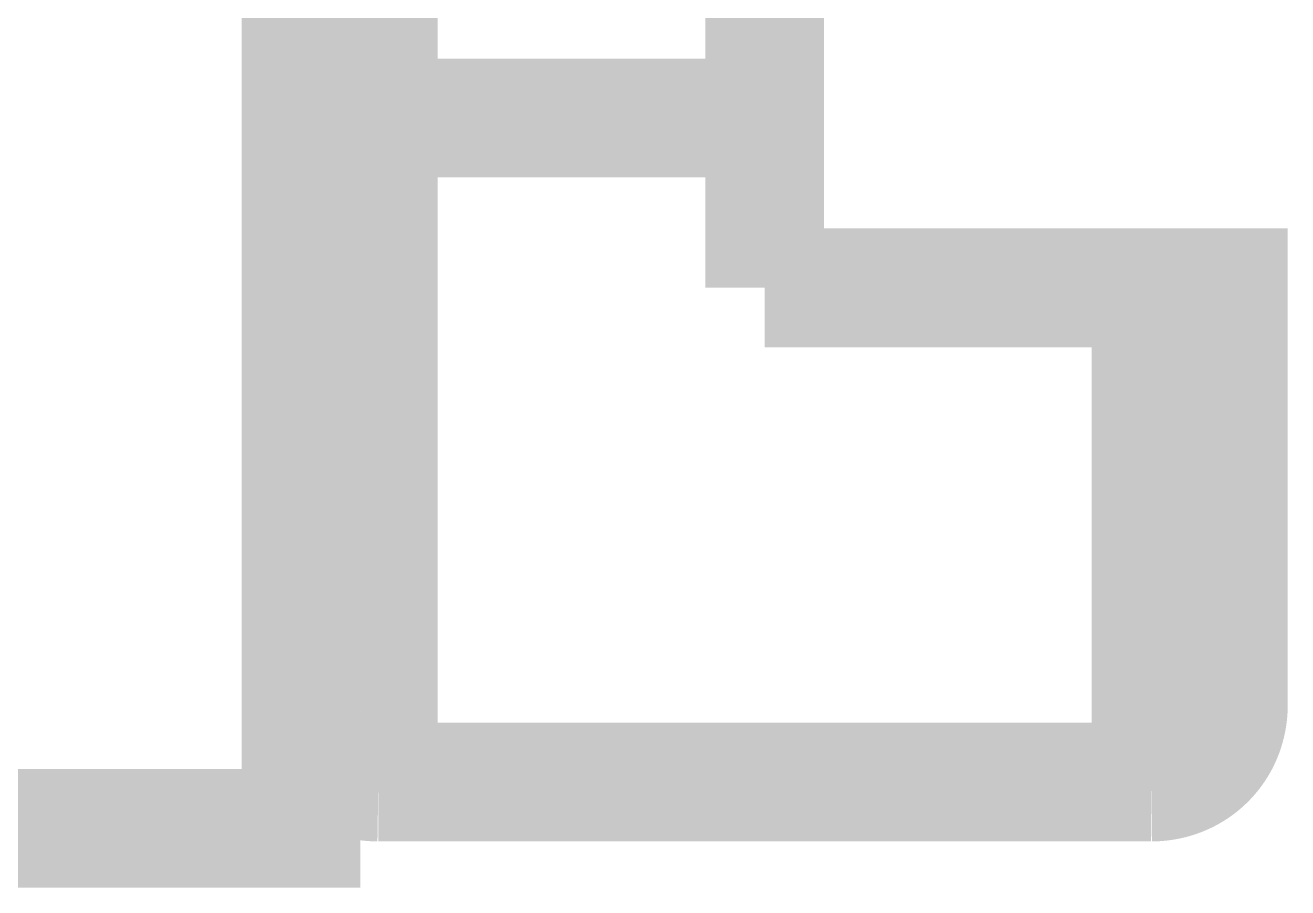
# Model space of a CAD drawing. Header units: inches. Extents: x 15 to 148, y 10 to 111.
# Drawn here: x 143.3922 to 143.5833, y 100.5776 to 100.7083 of the extents above; entities that cross this region are included whole.
import ezdxf

# ---------------------------------------------------------------- set-up
doc = ezdxf.new("R2010")
doc.units = ezdxf.units.IN
doc.header["$MEASUREMENT"] = 0
doc.layers.add('BLK_12AWG', color=7, linetype='Continuous')

# ---------------------------------------------------------------- blocks, each defined once
blk = doc.blocks.new('CEGHSD')
at = {"const_width": 0.008}
for points in [[(136.5965546324227, 101.2271820034614), (136.5965546324227, 101.2531820034614), (137.0063136324227, 101.2531820034614), (137.0063136324227, 100.8621420034614), (136.5965546324227, 100.8621420034614), (136.5965546324227, 100.8881420034614)], [(136.5965546324227, 101.2271820034614), (136.5965546324227, 101.2531820034614), (137.0063136324227, 101.2531820034614), (137.0063136324227, 100.8621420034614), (136.5965546324227, 100.8621420034614), (136.5965546324227, 100.8881420034614)], [(136.5965546324227, 101.2271820034614), (136.5965546324227, 101.2531820034614), (137.0063136324227, 101.2531820034614), (137.0063136324227, 100.8621420034614), (136.5965546324227, 100.8621420034614), (136.5965546324227, 100.8881420034614)], [(137.0375136324227, 100.9099820034614), (137.0115136324227, 100.9099820034614), (137.0115136324227, 100.9547020034614)], [(137.0375136324227, 100.9099820034614), (137.0115136324227, 100.9099820034614), (137.0115136324227, 100.9547020034614)], [(137.0375136324227, 100.9099820034614), (137.0115136324227, 100.9099820034614), (137.0115136324227, 100.9547020034614)], [(137.0375136324227, 100.9099820034614), (137.0375136324227, 100.9214220034614)], [(137.0375136324227, 100.9099820034614), (137.0375136324227, 100.9214220034614)], [(137.0375136324227, 100.9099820034614), (137.0375136324227, 100.9214220034614)], [(137.0115136324227, 100.8652620034614), (137.0115136324227, 100.9099820034614), (137.0063136324227, 100.9099820034614)], [(137.0115136324227, 100.8652620034614), (137.0115136324227, 100.9099820034614), (137.0063136324227, 100.9099820034614)], [(137.0115136324227, 100.8652620034614), (137.0115136324227, 100.9099820034614), (137.0063136324227, 100.9099820034614)], [(137.0375136324227, 100.8985420034614), (137.0375136324227, 100.9099820034614)], [(137.0375136324227, 100.8985420034614), (137.0375136324227, 100.9099820034614)], [(137.0375136324227, 100.8985420034614), (137.0375136324227, 100.9099820034614)], [(137.0635136324227, 100.8985420034614), (137.0375136324227, 100.8985420034614)], [(137.0635136324227, 100.8985420034614), (137.0375136324227, 100.8985420034614)], [(137.0635136324227, 100.8985420034614), (137.0375136324227, 100.8985420034614)], [(137.0687136324227, 100.8704620034614), (137.0687136324227, 100.8985420034614), (137.0635136324227, 100.8985420034614)], [(137.0635136324227, 100.8985420034614), (137.0635136324227, 100.8652620034614)], [(137.0687136324227, 100.8704620034614), (137.0687136324227, 100.8985420034614), (137.0635136324227, 100.8985420034614)], [(137.0635136324227, 100.8985420034614), (137.0635136324227, 100.8652620034614)], [(137.0687136324227, 100.8704620034614), (137.0687136324227, 100.8985420034614), (137.0635136324227, 100.8985420034614)], [(137.0635136324227, 100.8985420034614), (137.0635136324227, 100.8652620034614)], [(137.0115136324227, 100.8652620034614), (137.0114456324227, 100.8652630034614), (137.0113776324227, 100.8652640034614), (137.0113096324227, 100.8652660034614), (137.0112416324227, 100.8652690034614), (137.0111746324227, 100.8652720034614), (137.0111066324227, 100.8652770034614), (137.0110396324227, 100.8652820034614), (137.0109736324227, 100.8652890034614), (137.0109076324227, 100.8652950034614), (137.0108416324227, 100.8653030034614), (137.0107756324227, 100.8653110034614), (137.0107106324227, 100.8653210034614), (137.0106446324227, 100.8653310034614), (137.0105796324227, 100.8653420034614), (137.0105156324227, 100.8653530034614), (137.0104516324227, 100.8653660034614), (137.0103866324227, 100.8653790034614), (137.0103236324227, 100.8653920034614), (137.0102596324227, 100.8654070034614), (137.0101966324227, 100.8654220034614), (137.0101346324227, 100.8654390034614), (137.0100716324227, 100.8654550034614), (137.0100096324227, 100.8654730034614), (137.0099476324227, 100.8654910034614), (137.0098866324227, 100.8655100034614), (137.0098256324227, 100.8655300034614), (137.0097656324227, 100.8655510034614), (137.0097046324227, 100.8655720034614), (137.0096456324227, 100.8655940034614), (137.0095856324227, 100.8656160034614), (137.0095266324227, 100.8656390034614), (137.0094676324227, 100.8656630034614), (137.0094096324227, 100.8656880034614), (137.0093516324227, 100.8657130034614), (137.0092936324227, 100.8657390034614), (137.0092366324227, 100.8657660034614), (137.0091796324227, 100.8657930034614), (137.0091236324227, 100.8658210034614), (137.0090676324227, 100.8658500034614), (137.0090126324227, 100.8658790034614), (137.0089566324227, 100.8659090034614), (137.0089026324227, 100.8659400034614), (137.0088476324227, 100.8659710034614), (137.0087936324227, 100.8660030034614), (137.0087406324227, 100.8660350034614), (137.0086876324227, 100.8660680034614), (137.0086356324227, 100.8661020034614), (137.0085836324227, 100.8661360034614), (137.0085316324227, 100.8661710034614), (137.0084806324227, 100.8662070034614), (137.0084306324227, 100.8662430034614), (137.0083806324227, 100.8662790034614), (137.0083306324227, 100.8663170034614), (137.0082816324227, 100.8663550034614), (137.0082326324227, 100.8663930034614), (137.0081846324227, 100.8664320034614), (137.0081366324227, 100.8664720034614), (137.0080896324227, 100.8665120034614), (137.0080426324227, 100.8665530034614), (137.0079966324227, 100.8665940034614), (137.0079516324227, 100.8666360034614), (137.0079056324227, 100.8666790034614), (137.0078616324227, 100.8667220034614), (137.0078176324227, 100.8667650034614), (137.0077736324227, 100.8668090034614), (137.0077306324227, 100.8668540034614), (137.0076886324227, 100.8668990034614), (137.0076466324227, 100.8669440034614), (137.0076046324227, 100.8669910034614), (137.0075646324227, 100.8670370034614), (137.0075446324227, 100.8670610034614), (137.0075246324227, 100.8670850034614), (137.0075046324227, 100.8671090034614), (137.0074846324227, 100.8671320034614), (137.0074646324227, 100.8671560034614), (137.0074456324227, 100.8671810034614), (137.0074266324227, 100.8672050034614), (137.0074066324227, 100.8672290034614), (137.0073686324227, 100.8672780034614), (137.0073316324227, 100.8673280034614), (137.0072946324227, 100.8673780034614), (137.0072586324227, 100.8674290034614), (137.0072236324227, 100.8674800034614), (137.0071886324227, 100.8675310034614), (137.0071536324227, 100.8675830034614), (137.0071196324227, 100.8676360034614), (137.0070866324227, 100.8676890034614), (137.0070546324227, 100.8677420034614), (137.0070226324227, 100.8677960034614), (137.0069916324227, 100.8678500034614), (137.0069606324227, 100.8679050034614), (137.0069306324227, 100.8679600034614), (137.0069166324227, 100.8679880034614), (137.0069016324227, 100.8680150034614), (137.0068876324227, 100.8680430034614), (137.0068736324227, 100.8680710034614), (137.0068586324227, 100.8681000034614), (137.0068456324227, 100.8681280034614), (137.0068316324227, 100.8681560034614), (137.0068176324227, 100.8681850034614), (137.0068046324227, 100.8682130034614), (137.0067916324227, 100.8682420034614), (137.0067786324227, 100.8682700034614), (137.0067656324227, 100.8682990034614), (137.0067526324227, 100.8683280034614), (137.0067396324227, 100.8683570034614), (137.0067276324227, 100.8683860034614), (137.0067156324227, 100.8684160034614), (137.0066916324227, 100.8684740034614), (137.0066676324227, 100.8685330034614), (137.0066456324227, 100.8685930034614), (137.0066236324227, 100.8686530034614), (137.0066026324227, 100.8687130034614), (137.0065826324227, 100.8687740034614), (137.0065626324227, 100.8688350034614), (137.0065436324227, 100.8688960034614), (137.0065346324227, 100.8689270034614), (137.0065256324227, 100.8689580034614), (137.0065156324227, 100.8689890034614), (137.0065076324227, 100.8690200034614), (137.0064996324227, 100.8690510034614), (137.0064906324227, 100.8690820034614), (137.0064826324227, 100.8691130034614), (137.0064746324227, 100.8691450034614), (137.0064666324227, 100.8691760034614), (137.0064596324227, 100.8692080034614), (137.0064516324227, 100.8692390034614), (137.0064446324227, 100.8692710034614), (137.0064306324227, 100.8693350034614), (137.0064176324227, 100.8693990034614), (137.0064116324227, 100.8694310034614), (137.0064056324227, 100.8694630034614), (137.0063996324227, 100.8694960034614), (137.0063936324227, 100.8695280034614), (137.0063886324227, 100.8695600034614), (137.0063826324227, 100.8695930034614), (137.0063776324227, 100.8696250034614), (137.0063726324227, 100.8696580034614), (137.0063676324227, 100.8696900034614), (137.0063636324227, 100.8697240034614), (137.0063596324227, 100.8697560034614), (137.0063546324227, 100.8697890034614), (137.0063476324227, 100.8698550034614), (137.0063406324227, 100.8699220034614), (137.0063346324227, 100.8699890034614), (137.0063286324227, 100.8700550034614), (137.0063246324227, 100.8701220034614), (137.0063206324227, 100.8701900034614), (137.0063196324227, 100.8702240034614), (137.0063176324227, 100.8702570034614), (137.0063166324227, 100.8702920034614), (137.0063156324227, 100.8703260034614), (137.0063146324227, 100.8703940034614), (137.0063136324227, 100.8704620034614)], [(137.0115136324227, 100.8652620034614), (137.0114456324227, 100.8652630034614), (137.0113776324227, 100.8652640034614), (137.0113096324227, 100.8652660034614), (137.0112416324227, 100.8652690034614), (137.0111746324227, 100.8652720034614), (137.0111066324227, 100.8652770034614), (137.0110396324227, 100.8652820034614), (137.0109736324227, 100.8652890034614), (137.0109076324227, 100.8652950034614), (137.0108416324227, 100.8653030034614), (137.0107756324227, 100.8653110034614), (137.0107106324227, 100.8653210034614), (137.0106446324227, 100.8653310034614), (137.0105796324227, 100.8653420034614), (137.0105156324227, 100.8653530034614), (137.0104516324227, 100.8653660034614), (137.0103866324227, 100.8653790034614), (137.0103236324227, 100.8653920034614), (137.0102596324227, 100.8654070034614), (137.0101966324227, 100.8654220034614), (137.0101346324227, 100.8654390034614), (137.0100716324227, 100.8654550034614), (137.0100096324227, 100.8654730034614), (137.0099476324227, 100.8654910034614), (137.0098866324227, 100.8655100034614), (137.0098256324227, 100.8655300034614), (137.0097656324227, 100.8655510034614), (137.0097046324227, 100.8655720034614), (137.0096456324227, 100.8655940034614), (137.0095856324227, 100.8656160034614), (137.0095266324227, 100.8656390034614), (137.0094676324227, 100.8656630034614), (137.0094096324227, 100.8656880034614), (137.0093516324227, 100.8657130034614), (137.0092936324227, 100.8657390034614), (137.0092366324227, 100.8657660034614), (137.0091796324227, 100.8657930034614), (137.0091236324227, 100.8658210034614), (137.0090676324227, 100.8658500034614), (137.0090126324227, 100.8658790034614), (137.0089566324227, 100.8659090034614), (137.0089026324227, 100.8659400034614), (137.0088476324227, 100.8659710034614), (137.0087936324227, 100.8660030034614), (137.0087406324227, 100.8660350034614), (137.0086876324227, 100.8660680034614), (137.0086356324227, 100.8661020034614), (137.0085836324227, 100.8661360034614), (137.0085316324227, 100.8661710034614), (137.0084806324227, 100.8662070034614), (137.0084306324227, 100.8662430034614), (137.0083806324227, 100.8662790034614), (137.0083306324227, 100.8663170034614), (137.0082816324227, 100.8663550034614), (137.0082326324227, 100.8663930034614), (137.0081846324227, 100.8664320034614), (137.0081366324227, 100.8664720034614), (137.0080896324227, 100.8665120034614), (137.0080426324227, 100.8665530034614), (137.0079966324227, 100.8665940034614), (137.0079516324227, 100.8666360034614), (137.0079056324227, 100.8666790034614), (137.0078616324227, 100.8667220034614), (137.0078176324227, 100.8667650034614), (137.0077736324227, 100.8668090034614), (137.0077306324227, 100.8668540034614), (137.0076886324227, 100.8668990034614), (137.0076466324227, 100.8669440034614), (137.0076046324227, 100.8669910034614), (137.0075646324227, 100.8670370034614), (137.0075446324227, 100.8670610034614), (137.0075246324227, 100.8670850034614), (137.0075046324227, 100.8671090034614), (137.0074846324227, 100.8671320034614), (137.0074646324227, 100.8671560034614), (137.0074456324227, 100.8671810034614), (137.0074266324227, 100.8672050034614), (137.0074066324227, 100.8672290034614), (137.0073686324227, 100.8672780034614), (137.0073316324227, 100.8673280034614), (137.0072946324227, 100.8673780034614), (137.0072586324227, 100.8674290034614), (137.0072236324227, 100.8674800034614), (137.0071886324227, 100.8675310034614), (137.0071536324227, 100.8675830034614), (137.0071196324227, 100.8676360034614), (137.0070866324227, 100.8676890034614), (137.0070546324227, 100.8677420034614), (137.0070226324227, 100.8677960034614), (137.0069916324227, 100.8678500034614), (137.0069606324227, 100.8679050034614), (137.0069306324227, 100.8679600034614), (137.0069166324227, 100.8679880034614), (137.0069016324227, 100.8680150034614), (137.0068876324227, 100.8680430034614), (137.0068736324227, 100.8680710034614), (137.0068586324227, 100.8681000034614), (137.0068456324227, 100.8681280034614), (137.0068316324227, 100.8681560034614), (137.0068176324227, 100.8681850034614), (137.0068046324227, 100.8682130034614), (137.0067916324227, 100.8682420034614), (137.0067786324227, 100.8682700034614), (137.0067656324227, 100.8682990034614), (137.0067526324227, 100.8683280034614), (137.0067396324227, 100.8683570034614), (137.0067276324227, 100.8683860034614), (137.0067156324227, 100.8684160034614), (137.0066916324227, 100.8684740034614), (137.0066676324227, 100.8685330034614), (137.0066456324227, 100.8685930034614), (137.0066236324227, 100.8686530034614), (137.0066026324227, 100.8687130034614), (137.0065826324227, 100.8687740034614), (137.0065626324227, 100.8688350034614), (137.0065436324227, 100.8688960034614), (137.0065346324227, 100.8689270034614), (137.0065256324227, 100.8689580034614), (137.0065156324227, 100.8689890034614), (137.0065076324227, 100.8690200034614), (137.0064996324227, 100.8690510034614), (137.0064906324227, 100.8690820034614), (137.0064826324227, 100.8691130034614), (137.0064746324227, 100.8691450034614), (137.0064666324227, 100.8691760034614), (137.0064596324227, 100.8692080034614), (137.0064516324227, 100.8692390034614), (137.0064446324227, 100.8692710034614), (137.0064306324227, 100.8693350034614), (137.0064176324227, 100.8693990034614), (137.0064116324227, 100.8694310034614), (137.0064056324227, 100.8694630034614), (137.0063996324227, 100.8694960034614), (137.0063936324227, 100.8695280034614), (137.0063886324227, 100.8695600034614), (137.0063826324227, 100.8695930034614), (137.0063776324227, 100.8696250034614), (137.0063726324227, 100.8696580034614), (137.0063676324227, 100.8696900034614), (137.0063636324227, 100.8697240034614), (137.0063596324227, 100.8697560034614), (137.0063546324227, 100.8697890034614), (137.0063476324227, 100.8698550034614), (137.0063406324227, 100.8699220034614), (137.0063346324227, 100.8699890034614), (137.0063286324227, 100.8700550034614), (137.0063246324227, 100.8701220034614), (137.0063206324227, 100.8701900034614), (137.0063196324227, 100.8702240034614), (137.0063176324227, 100.8702570034614), (137.0063166324227, 100.8702920034614), (137.0063156324227, 100.8703260034614), (137.0063146324227, 100.8703940034614), (137.0063136324227, 100.8704620034614)], [(137.0115136324227, 100.8652620034614), (137.0114456324227, 100.8652630034614), (137.0113776324227, 100.8652640034614), (137.0113096324227, 100.8652660034614), (137.0112416324227, 100.8652690034614), (137.0111746324227, 100.8652720034614), (137.0111066324227, 100.8652770034614), (137.0110396324227, 100.8652820034614), (137.0109736324227, 100.8652890034614), (137.0109076324227, 100.8652950034614), (137.0108416324227, 100.8653030034614), (137.0107756324227, 100.8653110034614), (137.0107106324227, 100.8653210034614), (137.0106446324227, 100.8653310034614), (137.0105796324227, 100.8653420034614), (137.0105156324227, 100.8653530034614), (137.0104516324227, 100.8653660034614), (137.0103866324227, 100.8653790034614), (137.0103236324227, 100.8653920034614), (137.0102596324227, 100.8654070034614), (137.0101966324227, 100.8654220034614), (137.0101346324227, 100.8654390034614), (137.0100716324227, 100.8654550034614), (137.0100096324227, 100.8654730034614), (137.0099476324227, 100.8654910034614), (137.0098866324227, 100.8655100034614), (137.0098256324227, 100.8655300034614), (137.0097656324227, 100.8655510034614), (137.0097046324227, 100.8655720034614), (137.0096456324227, 100.8655940034614), (137.0095856324227, 100.8656160034614), (137.0095266324227, 100.8656390034614), (137.0094676324227, 100.8656630034614), (137.0094096324227, 100.8656880034614), (137.0093516324227, 100.8657130034614), (137.0092936324227, 100.8657390034614), (137.0092366324227, 100.8657660034614), (137.0091796324227, 100.8657930034614), (137.0091236324227, 100.8658210034614), (137.0090676324227, 100.8658500034614), (137.0090126324227, 100.8658790034614), (137.0089566324227, 100.8659090034614), (137.0089026324227, 100.8659400034614), (137.0088476324227, 100.8659710034614), (137.0087936324227, 100.8660030034614), (137.0087406324227, 100.8660350034614), (137.0086876324227, 100.8660680034614), (137.0086356324227, 100.8661020034614), (137.0085836324227, 100.8661360034614), (137.0085316324227, 100.8661710034614), (137.0084806324227, 100.8662070034614), (137.0084306324227, 100.8662430034614), (137.0083806324227, 100.8662790034614), (137.0083306324227, 100.8663170034614), (137.0082816324227, 100.8663550034614), (137.0082326324227, 100.8663930034614), (137.0081846324227, 100.8664320034614), (137.0081366324227, 100.8664720034614), (137.0080896324227, 100.8665120034614), (137.0080426324227, 100.8665530034614), (137.0079966324227, 100.8665940034614), (137.0079516324227, 100.8666360034614), (137.0079056324227, 100.8666790034614), (137.0078616324227, 100.8667220034614), (137.0078176324227, 100.8667650034614), (137.0077736324227, 100.8668090034614), (137.0077306324227, 100.8668540034614), (137.0076886324227, 100.8668990034614), (137.0076466324227, 100.8669440034614), (137.0076046324227, 100.8669910034614), (137.0075646324227, 100.8670370034614), (137.0075446324227, 100.8670610034614), (137.0075246324227, 100.8670850034614), (137.0075046324227, 100.8671090034614), (137.0074846324227, 100.8671320034614), (137.0074646324227, 100.8671560034614), (137.0074456324227, 100.8671810034614), (137.0074266324227, 100.8672050034614), (137.0074066324227, 100.8672290034614), (137.0073686324227, 100.8672780034614), (137.0073316324227, 100.8673280034614), (137.0072946324227, 100.8673780034614), (137.0072586324227, 100.8674290034614), (137.0072236324227, 100.8674800034614), (137.0071886324227, 100.8675310034614), (137.0071536324227, 100.8675830034614), (137.0071196324227, 100.8676360034614), (137.0070866324227, 100.8676890034614), (137.0070546324227, 100.8677420034614), (137.0070226324227, 100.8677960034614), (137.0069916324227, 100.8678500034614), (137.0069606324227, 100.8679050034614), (137.0069306324227, 100.8679600034614), (137.0069166324227, 100.8679880034614), (137.0069016324227, 100.8680150034614), (137.0068876324227, 100.8680430034614), (137.0068736324227, 100.8680710034614), (137.0068586324227, 100.8681000034614), (137.0068456324227, 100.8681280034614), (137.0068316324227, 100.8681560034614), (137.0068176324227, 100.8681850034614), (137.0068046324227, 100.8682130034614), (137.0067916324227, 100.8682420034614), (137.0067786324227, 100.8682700034614), (137.0067656324227, 100.8682990034614), (137.0067526324227, 100.8683280034614), (137.0067396324227, 100.8683570034614), (137.0067276324227, 100.8683860034614), (137.0067156324227, 100.8684160034614), (137.0066916324227, 100.8684740034614), (137.0066676324227, 100.8685330034614), (137.0066456324227, 100.8685930034614), (137.0066236324227, 100.8686530034614), (137.0066026324227, 100.8687130034614), (137.0065826324227, 100.8687740034614), (137.0065626324227, 100.8688350034614), (137.0065436324227, 100.8688960034614), (137.0065346324227, 100.8689270034614), (137.0065256324227, 100.8689580034614), (137.0065156324227, 100.8689890034614), (137.0065076324227, 100.8690200034614), (137.0064996324227, 100.8690510034614), (137.0064906324227, 100.8690820034614), (137.0064826324227, 100.8691130034614), (137.0064746324227, 100.8691450034614), (137.0064666324227, 100.8691760034614), (137.0064596324227, 100.8692080034614), (137.0064516324227, 100.8692390034614), (137.0064446324227, 100.8692710034614), (137.0064306324227, 100.8693350034614), (137.0064176324227, 100.8693990034614), (137.0064116324227, 100.8694310034614), (137.0064056324227, 100.8694630034614), (137.0063996324227, 100.8694960034614), (137.0063936324227, 100.8695280034614), (137.0063886324227, 100.8695600034614), (137.0063826324227, 100.8695930034614), (137.0063776324227, 100.8696250034614), (137.0063726324227, 100.8696580034614), (137.0063676324227, 100.8696900034614), (137.0063636324227, 100.8697240034614), (137.0063596324227, 100.8697560034614), (137.0063546324227, 100.8697890034614), (137.0063476324227, 100.8698550034614), (137.0063406324227, 100.8699220034614), (137.0063346324227, 100.8699890034614), (137.0063286324227, 100.8700550034614), (137.0063246324227, 100.8701220034614), (137.0063206324227, 100.8701900034614), (137.0063196324227, 100.8702240034614), (137.0063176324227, 100.8702570034614), (137.0063166324227, 100.8702920034614), (137.0063156324227, 100.8703260034614), (137.0063146324227, 100.8703940034614), (137.0063136324227, 100.8704620034614)], [(137.0635136324227, 100.8652620034614), (137.0635826324227, 100.8652630034614), (137.0636506324227, 100.8652640034614), (137.0637186324227, 100.8652660034614), (137.0637866324227, 100.8652690034614), (137.0638536324227, 100.8652720034614), (137.0639216324227, 100.8652770034614), (137.0639886324227, 100.8652820034614), (137.0640546324227, 100.8652890034614), (137.0641206324227, 100.8652950034614), (137.0641866324227, 100.8653030034614), (137.0642526324227, 100.8653110034614), (137.0643186324227, 100.8653210034614), (137.0643836324227, 100.8653310034614), (137.0644486324227, 100.8653420034614), (137.0645136324227, 100.8653530034614), (137.0645776324227, 100.8653660034614), (137.0646416324227, 100.8653790034614), (137.0647046324227, 100.8653920034614), (137.0647686324227, 100.8654070034614), (137.0648316324227, 100.8654220034614), (137.0648936324227, 100.8654390034614), (137.0649566324227, 100.8654550034614), (137.0650186324227, 100.8654730034614), (137.0650806324227, 100.8654910034614), (137.0651416324227, 100.8655100034614), (137.0652026324227, 100.8655300034614), (137.0652626324227, 100.8655510034614), (137.0653236324227, 100.8655720034614), (137.0653826324227, 100.8655940034614), (137.0654426324227, 100.8656160034614), (137.0655016324227, 100.8656390034614), (137.0655606324227, 100.8656630034614), (137.0656186324227, 100.8656880034614), (137.0656766324227, 100.8657130034614), (137.0657346324227, 100.8657390034614), (137.0657916324227, 100.8657660034614), (137.0658486324227, 100.8657930034614), (137.0659046324227, 100.8658210034614), (137.0659606324227, 100.8658500034614), (137.0660166324227, 100.8658790034614), (137.0660716324227, 100.8659090034614), (137.0661266324227, 100.8659400034614), (137.0661806324227, 100.8659710034614), (137.0662346324227, 100.8660030034614), (137.0662876324227, 100.8660350034614), (137.0663406324227, 100.8660680034614), (137.0663926324227, 100.8661020034614), (137.0664446324227, 100.8661360034614), (137.0664966324227, 100.8661710034614), (137.0665476324227, 100.8662070034614), (137.0665976324227, 100.8662430034614), (137.0666486324227, 100.8662790034614), (137.0666976324227, 100.8663170034614), (137.0667476324227, 100.8663550034614), (137.0667956324227, 100.8663930034614), (137.0668436324227, 100.8664320034614), (137.0668916324227, 100.8664720034614), (137.0669386324227, 100.8665120034614), (137.0669856324227, 100.8665530034614), (137.0670316324227, 100.8665940034614), (137.0670766324227, 100.8666360034614), (137.0671226324227, 100.8666790034614), (137.0671666324227, 100.8667220034614), (137.0672106324227, 100.8667650034614), (137.0672546324227, 100.8668090034614), (137.0672976324227, 100.8668540034614), (137.0673396324227, 100.8668990034614), (137.0673816324227, 100.8669440034614), (137.0674236324227, 100.8669910034614), (137.0674636324227, 100.8670370034614), (137.0675046324227, 100.8670850034614), (137.0675436324227, 100.8671320034614), (137.0675826324227, 100.8671810034614), (137.0676216324227, 100.8672290034614), (137.0676596324227, 100.8672780034614), (137.0676966324227, 100.8673280034614), (137.0677336324227, 100.8673780034614), (137.0677696324227, 100.8674290034614), (137.0678046324227, 100.8674800034614), (137.0678396324227, 100.8675310034614), (137.0678746324227, 100.8675830034614), (137.0679086324227, 100.8676360034614), (137.0679416324227, 100.8676890034614), (137.0679736324227, 100.8677420034614), (137.0680056324227, 100.8677960034614), (137.0680366324227, 100.8678500034614), (137.0680676324227, 100.8679050034614), (137.0680976324227, 100.8679600034614), (137.0681116324227, 100.8679880034614), (137.0681266324227, 100.8680150034614), (137.0681406324227, 100.8680430034614), (137.0681546324227, 100.8680710034614), (137.0681696324227, 100.8681000034614), (137.0681826324227, 100.8681280034614), (137.0681966324227, 100.8681560034614), (137.0682106324227, 100.8681850034614), (137.0682236324227, 100.8682130034614), (137.0682366324227, 100.8682420034614), (137.0682496324227, 100.8682700034614), (137.0682626324227, 100.8682990034614), (137.0682756324227, 100.8683280034614), (137.0682886324227, 100.8683570034614), (137.0683006324227, 100.8683860034614), (137.0683126324227, 100.8684160034614), (137.0683366324227, 100.8684740034614), (137.0683606324227, 100.8685330034614), (137.0683826324227, 100.8685930034614), (137.0684046324227, 100.8686530034614), (137.0684256324227, 100.8687130034614), (137.0684456324227, 100.8687740034614), (137.0684656324227, 100.8688350034614), (137.0684846324227, 100.8688960034614), (137.0684936324227, 100.8689270034614), (137.0685026324227, 100.8689580034614), (137.0685126324227, 100.8689890034614), (137.0685206324227, 100.8690200034614), (137.0685286324227, 100.8690510034614), (137.0685376324227, 100.8690820034614), (137.0685456324227, 100.8691130034614), (137.0685536324227, 100.8691450034614), (137.0685616324227, 100.8691760034614), (137.0685686324227, 100.8692080034614), (137.0685766324227, 100.8692390034614), (137.0685836324227, 100.8692710034614), (137.0685976324227, 100.8693350034614), (137.0686106324227, 100.8693990034614), (137.0686166324227, 100.8694310034614), (137.0686226324227, 100.8694630034614), (137.0686286324227, 100.8694960034614), (137.0686346324227, 100.8695280034614), (137.0686396324227, 100.8695600034614), (137.0686456324227, 100.8695930034614), (137.0686506324227, 100.8696250034614), (137.0686556324227, 100.8696580034614), (137.0686606324227, 100.8696900034614), (137.0686646324227, 100.8697240034614), (137.0686686324227, 100.8697560034614), (137.0686736324227, 100.8697890034614), (137.0686806324227, 100.8698550034614), (137.0686876324227, 100.8699220034614), (137.0686936324227, 100.8699890034614), (137.0686996324227, 100.8700550034614), (137.0687036324227, 100.8701220034614), (137.0687076324227, 100.8701900034614), (137.0687086324227, 100.8702240034614), (137.0687106324227, 100.8702570034614), (137.0687116324227, 100.8702920034614), (137.0687126324227, 100.8703260034614), (137.0687136324227, 100.8703940034614), (137.0687136324227, 100.8704620034614)], [(137.0635136324227, 100.8652620034614), (137.0635826324227, 100.8652630034614), (137.0636506324227, 100.8652640034614), (137.0637186324227, 100.8652660034614), (137.0637866324227, 100.8652690034614), (137.0638536324227, 100.8652720034614), (137.0639216324227, 100.8652770034614), (137.0639886324227, 100.8652820034614), (137.0640546324227, 100.8652890034614), (137.0641206324227, 100.8652950034614), (137.0641866324227, 100.8653030034614), (137.0642526324227, 100.8653110034614), (137.0643186324227, 100.8653210034614), (137.0643836324227, 100.8653310034614), (137.0644486324227, 100.8653420034614), (137.0645136324227, 100.8653530034614), (137.0645776324227, 100.8653660034614), (137.0646416324227, 100.8653790034614), (137.0647046324227, 100.8653920034614), (137.0647686324227, 100.8654070034614), (137.0648316324227, 100.8654220034614), (137.0648936324227, 100.8654390034614), (137.0649566324227, 100.8654550034614), (137.0650186324227, 100.8654730034614), (137.0650806324227, 100.8654910034614), (137.0651416324227, 100.8655100034614), (137.0652026324227, 100.8655300034614), (137.0652626324227, 100.8655510034614), (137.0653236324227, 100.8655720034614), (137.0653826324227, 100.8655940034614), (137.0654426324227, 100.8656160034614), (137.0655016324227, 100.8656390034614), (137.0655606324227, 100.8656630034614), (137.0656186324227, 100.8656880034614), (137.0656766324227, 100.8657130034614), (137.0657346324227, 100.8657390034614), (137.0657916324227, 100.8657660034614), (137.0658486324227, 100.8657930034614), (137.0659046324227, 100.8658210034614), (137.0659606324227, 100.8658500034614), (137.0660166324227, 100.8658790034614), (137.0660716324227, 100.8659090034614), (137.0661266324227, 100.8659400034614), (137.0661806324227, 100.8659710034614), (137.0662346324227, 100.8660030034614), (137.0662876324227, 100.8660350034614), (137.0663406324227, 100.8660680034614), (137.0663926324227, 100.8661020034614), (137.0664446324227, 100.8661360034614), (137.0664966324227, 100.8661710034614), (137.0665476324227, 100.8662070034614), (137.0665976324227, 100.8662430034614), (137.0666486324227, 100.8662790034614), (137.0666976324227, 100.8663170034614), (137.0667476324227, 100.8663550034614), (137.0667956324227, 100.8663930034614), (137.0668436324227, 100.8664320034614), (137.0668916324227, 100.8664720034614), (137.0669386324227, 100.8665120034614), (137.0669856324227, 100.8665530034614), (137.0670316324227, 100.8665940034614), (137.0670766324227, 100.8666360034614), (137.0671226324227, 100.8666790034614), (137.0671666324227, 100.8667220034614), (137.0672106324227, 100.8667650034614), (137.0672546324227, 100.8668090034614), (137.0672976324227, 100.8668540034614), (137.0673396324227, 100.8668990034614), (137.0673816324227, 100.8669440034614), (137.0674236324227, 100.8669910034614), (137.0674636324227, 100.8670370034614), (137.0675046324227, 100.8670850034614), (137.0675436324227, 100.8671320034614), (137.0675826324227, 100.8671810034614), (137.0676216324227, 100.8672290034614), (137.0676596324227, 100.8672780034614), (137.0676966324227, 100.8673280034614), (137.0677336324227, 100.8673780034614), (137.0677696324227, 100.8674290034614), (137.0678046324227, 100.8674800034614), (137.0678396324227, 100.8675310034614), (137.0678746324227, 100.8675830034614), (137.0679086324227, 100.8676360034614), (137.0679416324227, 100.8676890034614), (137.0679736324227, 100.8677420034614), (137.0680056324227, 100.8677960034614), (137.0680366324227, 100.8678500034614), (137.0680676324227, 100.8679050034614), (137.0680976324227, 100.8679600034614), (137.0681116324227, 100.8679880034614), (137.0681266324227, 100.8680150034614), (137.0681406324227, 100.8680430034614), (137.0681546324227, 100.8680710034614), (137.0681696324227, 100.8681000034614), (137.0681826324227, 100.8681280034614), (137.0681966324227, 100.8681560034614), (137.0682106324227, 100.8681850034614), (137.0682236324227, 100.8682130034614), (137.0682366324227, 100.8682420034614), (137.0682496324227, 100.8682700034614), (137.0682626324227, 100.8682990034614), (137.0682756324227, 100.8683280034614), (137.0682886324227, 100.8683570034614), (137.0683006324227, 100.8683860034614), (137.0683126324227, 100.8684160034614), (137.0683366324227, 100.8684740034614), (137.0683606324227, 100.8685330034614), (137.0683826324227, 100.8685930034614), (137.0684046324227, 100.8686530034614), (137.0684256324227, 100.8687130034614), (137.0684456324227, 100.8687740034614), (137.0684656324227, 100.8688350034614), (137.0684846324227, 100.8688960034614), (137.0684936324227, 100.8689270034614), (137.0685026324227, 100.8689580034614), (137.0685126324227, 100.8689890034614), (137.0685206324227, 100.8690200034614), (137.0685286324227, 100.8690510034614), (137.0685376324227, 100.8690820034614), (137.0685456324227, 100.8691130034614), (137.0685536324227, 100.8691450034614), (137.0685616324227, 100.8691760034614), (137.0685686324227, 100.8692080034614), (137.0685766324227, 100.8692390034614), (137.0685836324227, 100.8692710034614), (137.0685976324227, 100.8693350034614), (137.0686106324227, 100.8693990034614), (137.0686166324227, 100.8694310034614), (137.0686226324227, 100.8694630034614), (137.0686286324227, 100.8694960034614), (137.0686346324227, 100.8695280034614), (137.0686396324227, 100.8695600034614), (137.0686456324227, 100.8695930034614), (137.0686506324227, 100.8696250034614), (137.0686556324227, 100.8696580034614), (137.0686606324227, 100.8696900034614), (137.0686646324227, 100.8697240034614), (137.0686686324227, 100.8697560034614), (137.0686736324227, 100.8697890034614), (137.0686806324227, 100.8698550034614), (137.0686876324227, 100.8699220034614), (137.0686936324227, 100.8699890034614), (137.0686996324227, 100.8700550034614), (137.0687036324227, 100.8701220034614), (137.0687076324227, 100.8701900034614), (137.0687086324227, 100.8702240034614), (137.0687106324227, 100.8702570034614), (137.0687116324227, 100.8702920034614), (137.0687126324227, 100.8703260034614), (137.0687136324227, 100.8703940034614), (137.0687136324227, 100.8704620034614)], [(137.0635136324227, 100.8652620034614), (137.0635826324227, 100.8652630034614), (137.0636506324227, 100.8652640034614), (137.0637186324227, 100.8652660034614), (137.0637866324227, 100.8652690034614), (137.0638536324227, 100.8652720034614), (137.0639216324227, 100.8652770034614), (137.0639886324227, 100.8652820034614), (137.0640546324227, 100.8652890034614), (137.0641206324227, 100.8652950034614), (137.0641866324227, 100.8653030034614), (137.0642526324227, 100.8653110034614), (137.0643186324227, 100.8653210034614), (137.0643836324227, 100.8653310034614), (137.0644486324227, 100.8653420034614), (137.0645136324227, 100.8653530034614), (137.0645776324227, 100.8653660034614), (137.0646416324227, 100.8653790034614), (137.0647046324227, 100.8653920034614), (137.0647686324227, 100.8654070034614), (137.0648316324227, 100.8654220034614), (137.0648936324227, 100.8654390034614), (137.0649566324227, 100.8654550034614), (137.0650186324227, 100.8654730034614), (137.0650806324227, 100.8654910034614), (137.0651416324227, 100.8655100034614), (137.0652026324227, 100.8655300034614), (137.0652626324227, 100.8655510034614), (137.0653236324227, 100.8655720034614), (137.0653826324227, 100.8655940034614), (137.0654426324227, 100.8656160034614), (137.0655016324227, 100.8656390034614), (137.0655606324227, 100.8656630034614), (137.0656186324227, 100.8656880034614), (137.0656766324227, 100.8657130034614), (137.0657346324227, 100.8657390034614), (137.0657916324227, 100.8657660034614), (137.0658486324227, 100.8657930034614), (137.0659046324227, 100.8658210034614), (137.0659606324227, 100.8658500034614), (137.0660166324227, 100.8658790034614), (137.0660716324227, 100.8659090034614), (137.0661266324227, 100.8659400034614), (137.0661806324227, 100.8659710034614), (137.0662346324227, 100.8660030034614), (137.0662876324227, 100.8660350034614), (137.0663406324227, 100.8660680034614), (137.0663926324227, 100.8661020034614), (137.0664446324227, 100.8661360034614), (137.0664966324227, 100.8661710034614), (137.0665476324227, 100.8662070034614), (137.0665976324227, 100.8662430034614), (137.0666486324227, 100.8662790034614), (137.0666976324227, 100.8663170034614), (137.0667476324227, 100.8663550034614), (137.0667956324227, 100.8663930034614), (137.0668436324227, 100.8664320034614), (137.0668916324227, 100.8664720034614), (137.0669386324227, 100.8665120034614), (137.0669856324227, 100.8665530034614), (137.0670316324227, 100.8665940034614), (137.0670766324227, 100.8666360034614), (137.0671226324227, 100.8666790034614), (137.0671666324227, 100.8667220034614), (137.0672106324227, 100.8667650034614), (137.0672546324227, 100.8668090034614), (137.0672976324227, 100.8668540034614), (137.0673396324227, 100.8668990034614), (137.0673816324227, 100.8669440034614), (137.0674236324227, 100.8669910034614), (137.0674636324227, 100.8670370034614), (137.0675046324227, 100.8670850034614), (137.0675436324227, 100.8671320034614), (137.0675826324227, 100.8671810034614), (137.0676216324227, 100.8672290034614), (137.0676596324227, 100.8672780034614), (137.0676966324227, 100.8673280034614), (137.0677336324227, 100.8673780034614), (137.0677696324227, 100.8674290034614), (137.0678046324227, 100.8674800034614), (137.0678396324227, 100.8675310034614), (137.0678746324227, 100.8675830034614), (137.0679086324227, 100.8676360034614), (137.0679416324227, 100.8676890034614), (137.0679736324227, 100.8677420034614), (137.0680056324227, 100.8677960034614), (137.0680366324227, 100.8678500034614), (137.0680676324227, 100.8679050034614), (137.0680976324227, 100.8679600034614), (137.0681116324227, 100.8679880034614), (137.0681266324227, 100.8680150034614), (137.0681406324227, 100.8680430034614), (137.0681546324227, 100.8680710034614), (137.0681696324227, 100.8681000034614), (137.0681826324227, 100.8681280034614), (137.0681966324227, 100.8681560034614), (137.0682106324227, 100.8681850034614), (137.0682236324227, 100.8682130034614), (137.0682366324227, 100.8682420034614), (137.0682496324227, 100.8682700034614), (137.0682626324227, 100.8682990034614), (137.0682756324227, 100.8683280034614), (137.0682886324227, 100.8683570034614), (137.0683006324227, 100.8683860034614), (137.0683126324227, 100.8684160034614), (137.0683366324227, 100.8684740034614), (137.0683606324227, 100.8685330034614), (137.0683826324227, 100.8685930034614), (137.0684046324227, 100.8686530034614), (137.0684256324227, 100.8687130034614), (137.0684456324227, 100.8687740034614), (137.0684656324227, 100.8688350034614), (137.0684846324227, 100.8688960034614), (137.0684936324227, 100.8689270034614), (137.0685026324227, 100.8689580034614), (137.0685126324227, 100.8689890034614), (137.0685206324227, 100.8690200034614), (137.0685286324227, 100.8690510034614), (137.0685376324227, 100.8690820034614), (137.0685456324227, 100.8691130034614), (137.0685536324227, 100.8691450034614), (137.0685616324227, 100.8691760034614), (137.0685686324227, 100.8692080034614), (137.0685766324227, 100.8692390034614), (137.0685836324227, 100.8692710034614), (137.0685976324227, 100.8693350034614), (137.0686106324227, 100.8693990034614), (137.0686166324227, 100.8694310034614), (137.0686226324227, 100.8694630034614), (137.0686286324227, 100.8694960034614), (137.0686346324227, 100.8695280034614), (137.0686396324227, 100.8695600034614), (137.0686456324227, 100.8695930034614), (137.0686506324227, 100.8696250034614), (137.0686556324227, 100.8696580034614), (137.0686606324227, 100.8696900034614), (137.0686646324227, 100.8697240034614), (137.0686686324227, 100.8697560034614), (137.0686736324227, 100.8697890034614), (137.0686806324227, 100.8698550034614), (137.0686876324227, 100.8699220034614), (137.0686936324227, 100.8699890034614), (137.0686996324227, 100.8700550034614), (137.0687036324227, 100.8701220034614), (137.0687076324227, 100.8701900034614), (137.0687086324227, 100.8702240034614), (137.0687106324227, 100.8702570034614), (137.0687116324227, 100.8702920034614), (137.0687126324227, 100.8703260034614), (137.0687136324227, 100.8703940034614), (137.0687136324227, 100.8704620034614)], [(137.0115136324227, 100.8652620034614), (137.0635136324227, 100.8652620034614)], [(137.0115136324227, 100.8652620034614), (137.0635136324227, 100.8652620034614)], [(137.0115136324227, 100.8652620034614), (137.0635136324227, 100.8652620034614)]]:
    blk.add_lwpolyline(points, dxfattribs=at)

msp = doc.modelspace()

# ---------------------------------------------------------------- block references
at = {"layer": 'BLK_12AWG', "xscale": 2.25, "yscale": 2.25, "zscale": 2.25}
msp.add_blockref('CEGHSD', (-164.8302734869564, -126.353197587316), dxfattribs=at)

doc.saveas('drawing.dxf')
